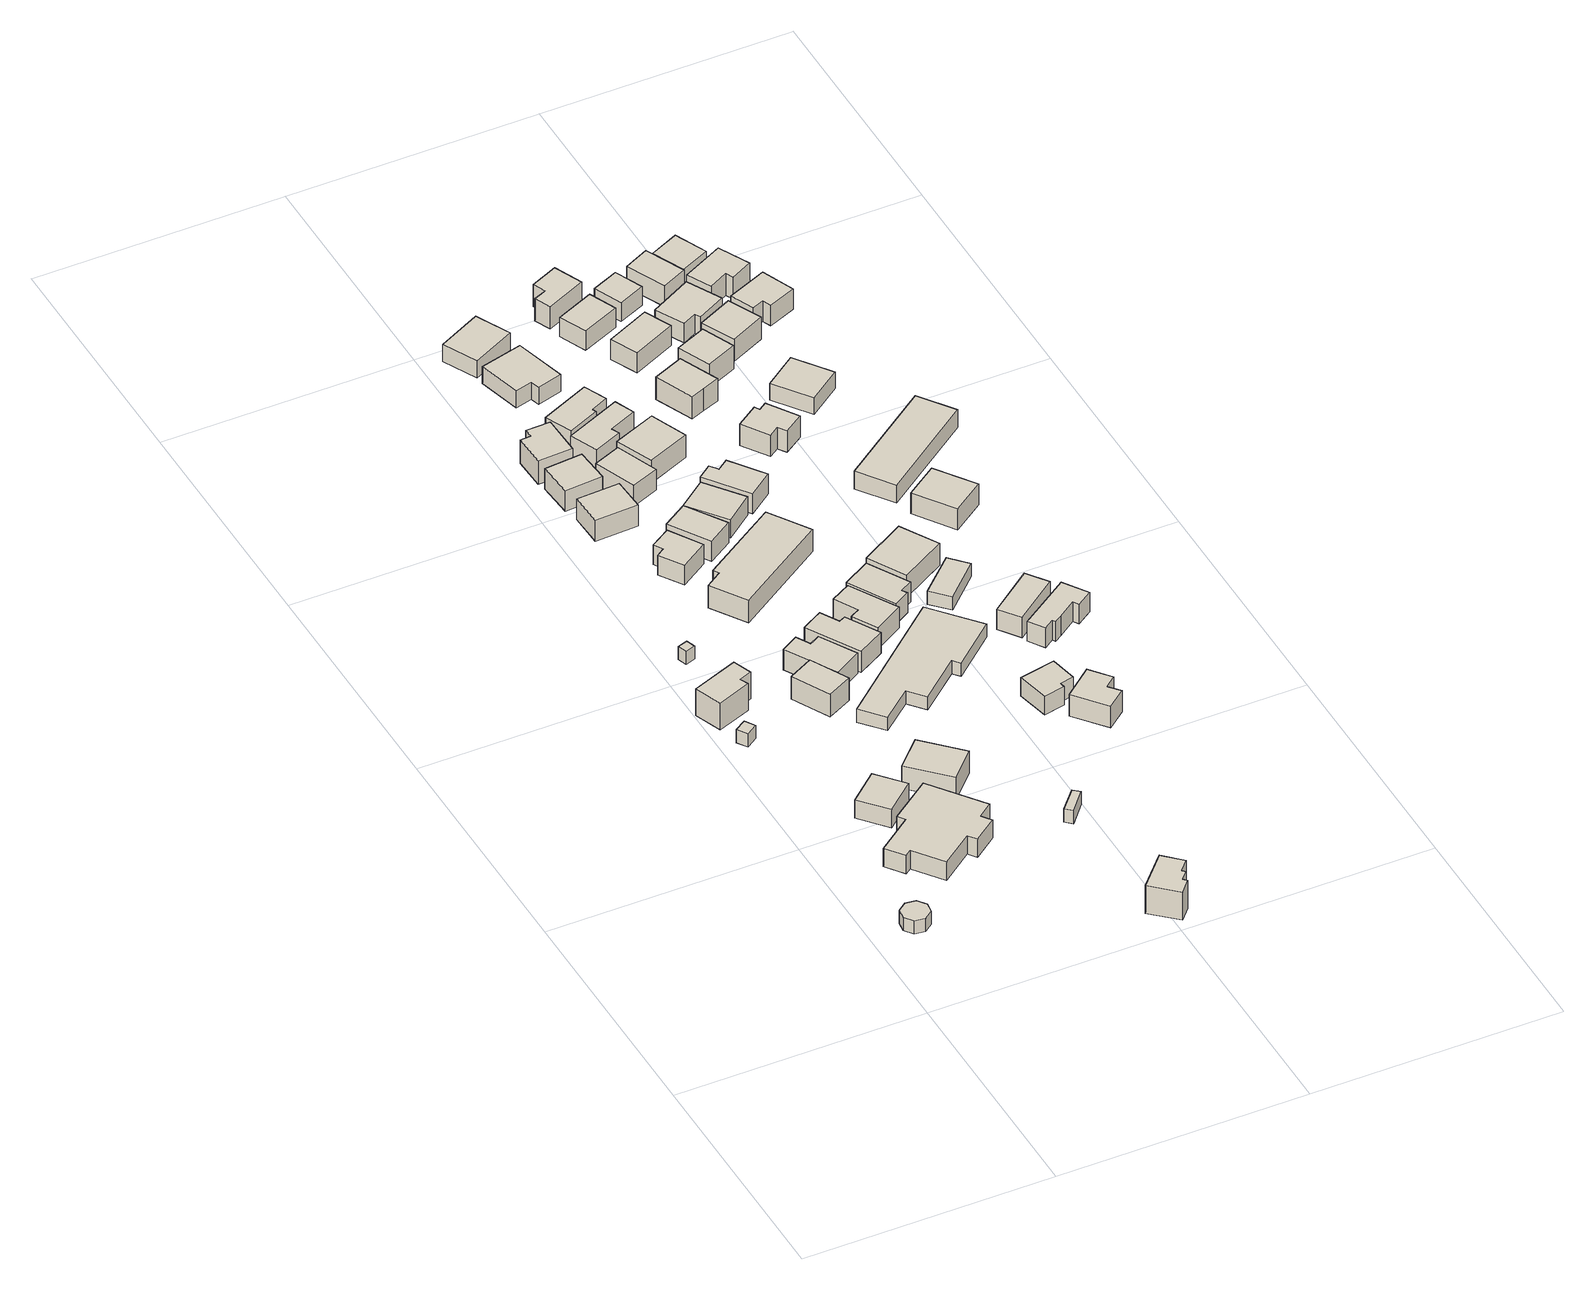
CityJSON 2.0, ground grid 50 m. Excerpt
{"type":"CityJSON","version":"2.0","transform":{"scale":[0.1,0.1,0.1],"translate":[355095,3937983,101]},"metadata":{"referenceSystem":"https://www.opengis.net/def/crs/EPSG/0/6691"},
"CityObjects":{
"building1":{"type":"Building","attributes":{"BuildingIDAttribute.prefecture":"14","BuildingIDAttribute.city":"14152","BuildingDetailAttribute.surveyYear":2015},"geometry":[{"type":"Solid","lod":"1","boundaries":[[[[0,1,2,3,4,5,6,7]],[[6,8,9,7]],[[5,10,8,6]],[[4,11,10,5]],[[3,12,11,4]],[[2,13,12,3]],[[1,14,13,2]],[[0,15,14,1]],[[7,9,15,0]],[[8,10,11,12,13,14,15,9]]]]}]},
"building2":{"type":"Building","attributes":{"BuildingIDAttribute.prefecture":"14","BuildingIDAttribute.city":"14152","BuildingDetailAttribute.surveyYear":2015},"geometry":[{"type":"Solid","lod":"1","boundaries":[[[[16,17,18,19]],[[18,20,21,19]],[[17,22,20,18]],[[16,23,22,17]],[[19,21,23,16]],[[20,22,23,21]]]]}]},
"building3":{"type":"Building","attributes":{"usage":"411","measuredHeight":6.8,"storeysAboveGround":2,"BuildingIDAttribute.prefecture":"14","BuildingIDAttribute.city":"14152","BuildingDetailAttribute.totalFloorArea":88.93,"BuildingDetailAttribute.buildingFootprintArea":44.46,"BuildingDetailAttribute.buildingStructureType":"601","BuildingDetailAttribute.buildingStructureOrgType":"1","BuildingDetailAttribute.orgUsage":"10","BuildingDetailAttribute.surveyYear":2015},"geometry":[{"type":"Solid","lod":"1","boundaries":[[[[24,25,26,27,28,29]],[[28,30,31,29]],[[27,32,30,28]],[[26,33,32,27]],[[25,34,33,26]],[[24,35,34,25]],[[29,31,35,24]],[[30,32,33,34,35,31]]]]}]},
"building4":{"type":"Building","attributes":{"usage":"413","measuredHeight":4.7,"storeysAboveGround":1,"BuildingIDAttribute.prefecture":"14","BuildingIDAttribute.city":"14152","BuildingDetailAttribute.totalFloorArea":55.27,"BuildingDetailAttribute.buildingFootprintArea":55.27,"BuildingDetailAttribute.buildingStructureType":"601","BuildingDetailAttribute.buildingStructureOrgType":"1","BuildingDetailAttribute.orgUsage":"30","BuildingDetailAttribute.surveyYear":2015,"BuildingRiverFloodingRiskAttribute.description":"6","BuildingRiverFloodingRiskAttribute.rankOrg":"2","BuildingRiverFloodingRiskAttribute.depth":0.642,"BuildingRiverFloodingRiskAttribute.adminType":"2","BuildingRiverFloodingRiskAttribute.scale":"2"},"geometry":[{"type":"Solid","lod":"1","boundaries":[[[[36,37,38,39]],[[38,40,41,39]],[[37,42,40,38]],[[36,43,42,37]],[[39,41,43,36]],[[40,42,43,41]]]]}]},
"building5":{"type":"Building","attributes":{"usage":"413","measuredHeight":7,"storeysAboveGround":2,"BuildingIDAttribute.prefecture":"14","BuildingIDAttribute.city":"14152","BuildingDetailAttribute.totalFloorArea":403.87,"BuildingDetailAttribute.buildingFootprintArea":201.93,"BuildingDetailAttribute.buildingStructureType":"601","BuildingDetailAttribute.buildingStructureOrgType":"1","BuildingDetailAttribute.orgUsage":"30","BuildingDetailAttribute.surveyYear":2015,"BuildingRiverFloodingRiskAttribute.description":"6","BuildingRiverFloodingRiskAttribute.rankOrg":"2","BuildingRiverFloodingRiskAttribute.depth":0.642,"BuildingRiverFloodingRiskAttribute.adminType":"2","BuildingRiverFloodingRiskAttribute.scale":"2"},"geometry":[{"type":"Solid","lod":"1","boundaries":[[[[44,45,46,47,48,49,50,51,52,53,54,55]],[[54,56,57,55]],[[53,58,56,54]],[[52,59,58,53]],[[51,60,59,52]],[[50,61,60,51]],[[49,62,61,50]],[[48,63,62,49]],[[47,64,63,48]],[[46,65,64,47]],[[45,66,65,46]],[[44,67,66,45]],[[55,57,67,44]],[[56,58,59,60,61,62,63,64,65,66,67,57]]]]}]},
"building6":{"type":"Building","attributes":{"BuildingIDAttribute.prefecture":"14","BuildingIDAttribute.city":"14152","BuildingDetailAttribute.surveyYear":2015},"geometry":[{"type":"Solid","lod":"1","boundaries":[[[[68,69,70,71]],[[70,72,73,71]],[[69,74,72,70]],[[68,75,74,69]],[[71,73,75,68]],[[72,74,75,73]]]]}]},
"building7":{"type":"Building","attributes":{"usage":"413","measuredHeight":5.7,"storeysAboveGround":1,"BuildingIDAttribute.prefecture":"14","BuildingIDAttribute.city":"14152","BuildingDetailAttribute.totalFloorArea":69.32,"BuildingDetailAttribute.buildingFootprintArea":69.32,"BuildingDetailAttribute.buildingStructureType":"601","BuildingDetailAttribute.buildingStructureOrgType":"1","BuildingDetailAttribute.orgUsage":"30","BuildingDetailAttribute.surveyYear":2015,"BuildingRiverFloodingRiskAttribute.description":"6","BuildingRiverFloodingRiskAttribute.rankOrg":"1","BuildingRiverFloodingRiskAttribute.depth":0.0377,"BuildingRiverFloodingRiskAttribute.adminType":"2","BuildingRiverFloodingRiskAttribute.scale":"1"},"geometry":[{"type":"Solid","lod":"1","boundaries":[[[[76,77,78,79]],[[78,80,81,79]],[[77,82,80,78]],[[76,83,82,77]],[[79,81,83,76]],[[80,82,83,81]]]]}]},
"building8":{"type":"Building","attributes":{"usage":"411","measuredHeight":5.8,"storeysAboveGround":2,"BuildingIDAttribute.prefecture":"14","BuildingIDAttribute.city":"14152","BuildingDetailAttribute.totalFloorArea":84.96,"BuildingDetailAttribute.buildingFootprintArea":42.48,"BuildingDetailAttribute.buildingStructureType":"601","BuildingDetailAttribute.buildingStructureOrgType":"1","BuildingDetailAttribute.orgUsage":"10","BuildingDetailAttribute.surveyYear":2015,"BuildingRiverFloodingRiskAttribute.description":"6","BuildingRiverFloodingRiskAttribute.rankOrg":"1","BuildingRiverFloodingRiskAttribute.depth":0.328,"BuildingRiverFloodingRiskAttribute.adminType":"2","BuildingRiverFloodingRiskAttribute.scale":"1"},"geometry":[{"type":"Solid","lod":"1","boundaries":[[[[84,85,86,87]],[[86,88,89,87]],[[85,90,88,86]],[[84,91,90,85]],[[87,89,91,84]],[[88,90,91,89]]]]}]},
"building9":{"type":"Building","attributes":{"usage":"411","measuredHeight":7.3,"storeysAboveGround":2,"BuildingIDAttribute.prefecture":"14","BuildingIDAttribute.city":"14152","BuildingDetailAttribute.totalFloorArea":85.34,"BuildingDetailAttribute.buildingFootprintArea":42.67,"BuildingDetailAttribute.buildingStructureType":"601","BuildingDetailAttribute.buildingStructureOrgType":"1","BuildingDetailAttribute.orgUsage":"10","BuildingDetailAttribute.surveyYear":2015},"geometry":[{"type":"Solid","lod":"1","boundaries":[[[[92,93,94,95,96,97,98,99]],[[98,100,101,99]],[[97,102,100,98]],[[96,103,102,97]],[[95,104,103,96]],[[94,105,104,95]],[[93,106,105,94]],[[92,107,106,93]],[[99,101,107,92]],[[100,102,103,104,105,106,107,101]]]]}]},
"building10":{"type":"Building","attributes":{"measuredHeight":5.1,"BuildingIDAttribute.prefecture":"14","BuildingIDAttribute.city":"14152","BuildingDetailAttribute.surveyYear":2015,"BuildingRiverFloodingRiskAttribute.description":"6","BuildingRiverFloodingRiskAttribute.rankOrg":"1","BuildingRiverFloodingRiskAttribute.depth":0.338,"BuildingRiverFloodingRiskAttribute.adminType":"2","BuildingRiverFloodingRiskAttribute.scale":"1"},"geometry":[{"type":"Solid","lod":"1","boundaries":[[[[108,109,110,111,112,113]],[[112,114,115,113]],[[111,116,114,112]],[[110,117,116,111]],[[109,118,117,110]],[[108,119,118,109]],[[113,115,119,108]],[[114,116,117,118,119,115]]]]}]},
"building11":{"type":"Building","attributes":{"usage":"411","measuredHeight":5.9,"storeysAboveGround":2,"BuildingIDAttribute.prefecture":"14","BuildingIDAttribute.city":"14152","BuildingDetailAttribute.totalFloorArea":96.53,"BuildingDetailAttribute.buildingFootprintArea":48.27,"BuildingDetailAttribute.buildingStructureType":"601","BuildingDetailAttribute.buildingStructureOrgType":"1","BuildingDetailAttribute.orgUsage":"10","BuildingDetailAttribute.surveyYear":2015,"BuildingRiverFloodingRiskAttribute.description":"6","BuildingRiverFloodingRiskAttribute.rankOrg":"1","BuildingRiverFloodingRiskAttribute.depth":0.499,"BuildingRiverFloodingRiskAttribute.adminType":"2","BuildingRiverFloodingRiskAttribute.scale":"1"},"geometry":[{"type":"Solid","lod":"1","boundaries":[[[[120,121,122,123]],[[122,124,125,123]],[[121,126,124,122]],[[120,127,126,121]],[[123,125,127,120]],[[124,126,127,125]]]]}]},
"building12":{"type":"Building","attributes":{"usage":"411","measuredHeight":5.1,"storeysAboveGround":2,"BuildingIDAttribute.prefecture":"14","BuildingIDAttribute.city":"14152","BuildingDetailAttribute.totalFloorArea":78.9,"BuildingDetailAttribute.buildingFootprintArea":39.45,"BuildingDetailAttribute.buildingStructureType":"601","BuildingDetailAttribute.buildingStructureOrgType":"1","BuildingDetailAttribute.orgUsage":"10","BuildingDetailAttribute.surveyYear":2015,"BuildingRiverFloodingRiskAttribute.description":"6","BuildingRiverFloodingRiskAttribute.rankOrg":"1","BuildingRiverFloodingRiskAttribute.depth":0.254,"BuildingRiverFloodingRiskAttribute.adminType":"2","BuildingRiverFloodingRiskAttribute.scale":"1"},"geometry":[{"type":"Solid","lod":"1","boundaries":[[[[128,129,130,131,132,133]],[[132,134,135,133]],[[131,136,134,132]],[[130,137,136,131]],[[129,138,137,130]],[[128,139,138,129]],[[133,135,139,128]],[[134,136,137,138,139,135]]]]}]},
"building13":{"type":"Building","attributes":{"usage":"413","measuredHeight":5.6,"storeysAboveGround":2,"BuildingIDAttribute.prefecture":"14","BuildingIDAttribute.city":"14152","BuildingDetailAttribute.totalFloorArea":91.11,"BuildingDetailAttribute.buildingFootprintArea":45.55,"BuildingDetailAttribute.buildingStructureType":"601","BuildingDetailAttribute.buildingStructureOrgType":"1","BuildingDetailAttribute.orgUsage":"30","BuildingDetailAttribute.surveyYear":2015,"BuildingRiverFloodingRiskAttribute.description":"6","BuildingRiverFloodingRiskAttribute.rankOrg":"2","BuildingRiverFloodingRiskAttribute.depth":0.549,"BuildingRiverFloodingRiskAttribute.adminType":"2","BuildingRiverFloodingRiskAttribute.scale":"1"},"geometry":[{"type":"Solid","lod":"1","boundaries":[[[[140,141,142,143]],[[142,144,145,143]],[[141,146,144,142]],[[140,147,146,141]],[[143,145,147,140]],[[144,146,147,145]]]]}]},
"building14":{"type":"Building","attributes":{"usage":"411","measuredHeight":6.4,"storeysAboveGround":2,"BuildingIDAttribute.prefecture":"14","BuildingIDAttribute.city":"14152","BuildingDetailAttribute.totalFloorArea":55.67,"BuildingDetailAttribute.buildingFootprintArea":27.83,"BuildingDetailAttribute.buildingStructureType":"601","BuildingDetailAttribute.buildingStructureOrgType":"1","BuildingDetailAttribute.orgUsage":"10","BuildingDetailAttribute.surveyYear":2015,"BuildingRiverFloodingRiskAttribute.description":"6","BuildingRiverFloodingRiskAttribute.rankOrg":"2","BuildingRiverFloodingRiskAttribute.depth":1.56,"BuildingRiverFloodingRiskAttribute.adminType":"2","BuildingRiverFloodingRiskAttribute.scale":"2"},"geometry":[{"type":"Solid","lod":"1","boundaries":[[[[148,149,150,151,152,153]],[[152,154,155,153]],[[151,156,154,152]],[[150,157,156,151]],[[149,158,157,150]],[[148,159,158,149]],[[153,155,159,148]],[[154,156,157,158,159,155]]]]}]},
"building15":{"type":"Building","attributes":{"BuildingIDAttribute.prefecture":"14","BuildingIDAttribute.city":"14152","BuildingDetailAttribute.surveyYear":2015,"BuildingRiverFloodingRiskAttribute.description":"6","BuildingRiverFloodingRiskAttribute.rankOrg":"1","BuildingRiverFloodingRiskAttribute.depth":0.451,"BuildingRiverFloodingRiskAttribute.adminType":"2","BuildingRiverFloodingRiskAttribute.scale":"2"},"geometry":[{"type":"Solid","lod":"1","boundaries":[[[[160,161,162,163]],[[162,164,165,163]],[[161,166,164,162]],[[160,167,166,161]],[[163,165,167,160]],[[164,166,167,165]]]]}]},
"building16":{"type":"Building","attributes":{"usage":"411","measuredHeight":5.8,"storeysAboveGround":2,"BuildingIDAttribute.prefecture":"14","BuildingIDAttribute.city":"14152","BuildingDetailAttribute.totalFloorArea":113.64,"BuildingDetailAttribute.buildingFootprintArea":56.82,"BuildingDetailAttribute.buildingStructureType":"601","BuildingDetailAttribute.buildingStructureOrgType":"1","BuildingDetailAttribute.orgUsage":"10","BuildingDetailAttribute.surveyYear":2015,"BuildingRiverFloodingRiskAttribute.description":"6","BuildingRiverFloodingRiskAttribute.rankOrg":"1","BuildingRiverFloodingRiskAttribute.depth":0.408,"BuildingRiverFloodingRiskAttribute.adminType":"2","BuildingRiverFloodingRiskAttribute.scale":"1"},"geometry":[{"type":"Solid","lod":"1","boundaries":[[[[168,169,170,171,172,173]],[[172,174,175,173]],[[171,176,174,172]],[[170,177,176,171]],[[169,178,177,170]],[[168,179,178,169]],[[173,175,179,168]],[[174,176,177,178,179,175]]]]}]},
"building17":{"type":"Building","attributes":{"usage":"411","measuredHeight":5.6,"storeysAboveGround":2,"BuildingIDAttribute.prefecture":"14","BuildingIDAttribute.city":"14152","BuildingDetailAttribute.totalFloorArea":93.13,"BuildingDetailAttribute.buildingFootprintArea":46.56,"BuildingDetailAttribute.buildingStructureType":"601","BuildingDetailAttribute.buildingStructureOrgType":"1","BuildingDetailAttribute.orgUsage":"10","BuildingDetailAttribute.surveyYear":2015,"BuildingRiverFloodingRiskAttribute.description":"6","BuildingRiverFloodingRiskAttribute.rankOrg":"1","BuildingRiverFloodingRiskAttribute.depth":0.434,"BuildingRiverFloodingRiskAttribute.adminType":"2","BuildingRiverFloodingRiskAttribute.scale":"1"},"geometry":[{"type":"Solid","lod":"1","boundaries":[[[[180,181,182,183]],[[182,184,185,183]],[[181,186,184,182]],[[180,187,186,181]],[[183,185,187,180]],[[184,186,187,185]]]]}]},
"building18":{"type":"Building","attributes":{"usage":"412","measuredHeight":6.4,"storeysAboveGround":2,"BuildingIDAttribute.prefecture":"14","BuildingIDAttribute.city":"14152","BuildingDetailAttribute.totalFloorArea":353.72,"BuildingDetailAttribute.buildingFootprintArea":176.86,"BuildingDetailAttribute.buildingStructureType":"601","BuildingDetailAttribute.buildingStructureOrgType":"1","BuildingDetailAttribute.orgUsage":"20","BuildingDetailAttribute.surveyYear":2015,"BuildingRiverFloodingRiskAttribute.description":"6","BuildingRiverFloodingRiskAttribute.rankOrg":"1","BuildingRiverFloodingRiskAttribute.depth":0.484,"BuildingRiverFloodingRiskAttribute.adminType":"2","BuildingRiverFloodingRiskAttribute.scale":"1"},"geometry":[{"type":"Solid","lod":"1","boundaries":[[[[188,189,190,191,192,193]],[[192,194,195,193]],[[191,196,194,192]],[[190,197,196,191]],[[189,198,197,190]],[[188,199,198,189]],[[193,195,199,188]],[[194,196,197,198,199,195]]]]}]},
"building19":{"type":"Building","attributes":{"measuredHeight":5.7,"BuildingIDAttribute.prefecture":"14","BuildingIDAttribute.city":"14152","BuildingDetailAttribute.surveyYear":2015,"BuildingRiverFloodingRiskAttribute.description":"6","BuildingRiverFloodingRiskAttribute.rankOrg":"2","BuildingRiverFloodingRiskAttribute.depth":0.569,"BuildingRiverFloodingRiskAttribute.adminType":"2","BuildingRiverFloodingRiskAttribute.scale":"1"},"geometry":[{"type":"Solid","lod":"1","boundaries":[[[[200,201,202,203]],[[202,204,205,203]],[[201,206,204,202]],[[200,207,206,201]],[[203,205,207,200]],[[204,206,207,205]]]]}]},
"building20":{"type":"Building","attributes":{"usage":"422","storeysAboveGround":1,"BuildingIDAttribute.prefecture":"14","BuildingIDAttribute.city":"14152","BuildingDetailAttribute.totalFloorArea":297.65,"BuildingDetailAttribute.buildingFootprintArea":297.65,"BuildingDetailAttribute.buildingStructureType":"610","BuildingDetailAttribute.buildingStructureOrgType":"2","BuildingDetailAttribute.orgUsage":"137","BuildingDetailAttribute.surveyYear":2015,"BuildingRiverFloodingRiskAttribute.description":"6","BuildingRiverFloodingRiskAttribute.rankOrg":"2","BuildingRiverFloodingRiskAttribute.depth":0.616,"BuildingRiverFloodingRiskAttribute.adminType":"2","BuildingRiverFloodingRiskAttribute.scale":"1"},"geometry":[{"type":"Solid","lod":"1","boundaries":[[[[208,209,210,211,212,213,214,215]],[[214,216,217,215]],[[213,218,216,214]],[[212,219,218,213]],[[211,220,219,212]],[[210,221,220,211]],[[209,222,221,210]],[[208,223,222,209]],[[215,217,223,208]],[[216,218,219,220,221,222,223,217]]]]}]},
"building21":{"type":"Building","attributes":{"usage":"411","measuredHeight":6.9,"storeysAboveGround":2,"BuildingIDAttribute.prefecture":"14","BuildingIDAttribute.city":"14152","BuildingDetailAttribute.totalFloorArea":264.99,"BuildingDetailAttribute.buildingFootprintArea":132.5,"BuildingDetailAttribute.buildingStructureType":"601","BuildingDetailAttribute.buildingStructureOrgType":"1","BuildingDetailAttribute.orgUsage":"10","BuildingDetailAttribute.surveyYear":2015,"BuildingRiverFloodingRiskAttribute.description":"6","BuildingRiverFloodingRiskAttribute.rankOrg":"2","BuildingRiverFloodingRiskAttribute.depth":0.729,"BuildingRiverFloodingRiskAttribute.adminType":"2","BuildingRiverFloodingRiskAttribute.scale":"1"},"geometry":[{"type":"Solid","lod":"1","boundaries":[[[[224,225,226,227,228,229]],[[228,230,231,229]],[[227,232,230,228]],[[226,233,232,227]],[[225,234,233,226]],[[224,235,234,225]],[[229,231,235,224]],[[230,232,233,234,235,231]]]]}]},
"building22":{"type":"Building","attributes":{"measuredHeight":6.7,"BuildingIDAttribute.prefecture":"14","BuildingIDAttribute.city":"14152","BuildingDetailAttribute.surveyYear":2015,"BuildingRiverFloodingRiskAttribute.description":"6","BuildingRiverFloodingRiskAttribute.rankOrg":"2","BuildingRiverFloodingRiskAttribute.depth":0.803,"BuildingRiverFloodingRiskAttribute.adminType":"2","BuildingRiverFloodingRiskAttribute.scale":"1"},"geometry":[{"type":"Solid","lod":"1","boundaries":[[[[236,237,238,239,240,241]],[[240,242,243,241]],[[239,244,242,240]],[[238,245,244,239]],[[237,246,245,238]],[[236,247,246,237]],[[241,243,247,236]],[[242,244,245,246,247,243]]]]}]},
"building23":{"type":"Building","attributes":{"usage":"411","measuredHeight":6,"storeysAboveGround":2,"BuildingIDAttribute.prefecture":"14","BuildingIDAttribute.city":"14152","BuildingDetailAttribute.totalFloorArea":80.9,"BuildingDetailAttribute.buildingFootprintArea":40.45,"BuildingDetailAttribute.buildingStructureType":"601","BuildingDetailAttribute.buildingStructureOrgType":"1","BuildingDetailAttribute.orgUsage":"10","BuildingDetailAttribute.surveyYear":2015,"BuildingRiverFloodingRiskAttribute.description":"6","BuildingRiverFloodingRiskAttribute.rankOrg":"1","BuildingRiverFloodingRiskAttribute.depth":0.439,"BuildingRiverFloodingRiskAttribute.adminType":"2","BuildingRiverFloodingRiskAttribute.scale":"1"},"geometry":[{"type":"Solid","lod":"1","boundaries":[[[[248,249,250,251,252,253]],[[252,254,255,253]],[[251,256,254,252]],[[250,257,256,251]],[[249,258,257,250]],[[248,259,258,249]],[[253,255,259,248]],[[254,256,257,258,259,255]]]]}]},
"building24":{"type":"Building","attributes":{"usage":"411","measuredHeight":4.7,"storeysAboveGround":2,"BuildingIDAttribute.prefecture":"14","BuildingIDAttribute.city":"14152","BuildingDetailAttribute.totalFloorArea":108.16,"BuildingDetailAttribute.buildingFootprintArea":54.08,"BuildingDetailAttribute.buildingStructureType":"601","BuildingDetailAttribute.buildingStructureOrgType":"1","BuildingDetailAttribute.orgUsage":"10","BuildingDetailAttribute.surveyYear":2015,"BuildingRiverFloodingRiskAttribute.description":"6","BuildingRiverFloodingRiskAttribute.rankOrg":"1","BuildingRiverFloodingRiskAttribute.depth":0.444,"BuildingRiverFloodingRiskAttribute.adminType":"2","BuildingRiverFloodingRiskAttribute.scale":"1"},"geometry":[{"type":"Solid","lod":"1","boundaries":[[[[260,261,262,263]],[[262,264,265,263]],[[261,266,264,262]],[[260,267,266,261]],[[263,265,267,260]],[[264,266,267,265]]]]}]},
"building25":{"type":"Building","attributes":{"usage":"411","measuredHeight":5.3,"storeysAboveGround":2,"BuildingIDAttribute.prefecture":"14","BuildingIDAttribute.city":"14152","BuildingDetailAttribute.totalFloorArea":148.98,"BuildingDetailAttribute.buildingFootprintArea":74.49,"BuildingDetailAttribute.buildingStructureType":"601","BuildingDetailAttribute.buildingStructureOrgType":"1","BuildingDetailAttribute.orgUsage":"10","BuildingDetailAttribute.surveyYear":2015,"BuildingRiverFloodingRiskAttribute.description":"6","BuildingRiverFloodingRiskAttribute.rankOrg":"2","BuildingRiverFloodingRiskAttribute.depth":0.563,"BuildingRiverFloodingRiskAttribute.adminType":"2","BuildingRiverFloodingRiskAttribute.scale":"1"},"geometry":[{"type":"Solid","lod":"1","boundaries":[[[[268,269,270,271,272,273]],[[272,274,275,273]],[[271,276,274,272]],[[270,277,276,271]],[[269,278,277,270]],[[268,279,278,269]],[[273,275,279,268]],[[274,276,277,278,279,275]]]]}]},
"building26":{"type":"Building","attributes":{"usage":"413","measuredHeight":5.2,"storeysAboveGround":2,"BuildingIDAttribute.prefecture":"14","BuildingIDAttribute.city":"14152","BuildingDetailAttribute.totalFloorArea":123.61,"BuildingDetailAttribute.buildingFootprintArea":61.81,"BuildingDetailAttribute.buildingStructureType":"601","BuildingDetailAttribute.buildingStructureOrgType":"1","BuildingDetailAttribute.orgUsage":"30","BuildingDetailAttribute.surveyYear":2015,"BuildingRiverFloodingRiskAttribute.description":"6","BuildingRiverFloodingRiskAttribute.rankOrg":"2","BuildingRiverFloodingRiskAttribute.depth":0.564,"BuildingRiverFloodingRiskAttribute.adminType":"2","BuildingRiverFloodingRiskAttribute.scale":"1"},"geometry":[{"type":"Solid","lod":"1","boundaries":[[[[280,281,282,283]],[[282,284,285,283]],[[281,286,284,282]],[[280,287,286,281]],[[283,285,287,280]],[[284,286,287,285]]]]}]},
"building27":{"type":"Building","attributes":{"measuredHeight":7.2,"BuildingIDAttribute.prefecture":"14","BuildingIDAttribute.city":"14152","BuildingDetailAttribute.surveyYear":2015,"BuildingRiverFloodingRiskAttribute.description":"6","BuildingRiverFloodingRiskAttribute.rankOrg":"2","BuildingRiverFloodingRiskAttribute.depth":0.719,"BuildingRiverFloodingRiskAttribute.adminType":"2","BuildingRiverFloodingRiskAttribute.scale":"1"},"geometry":[{"type":"Solid","lod":"1","boundaries":[[[[288,289,290,291]],[[290,292,293,291]],[[289,294,292,290]],[[288,295,294,289]],[[291,293,295,288]],[[292,294,295,293]]]]}]},
"building28":{"type":"Building","attributes":{"usage":"411","measuredHeight":5.7,"storeysAboveGround":2,"BuildingIDAttribute.prefecture":"14","BuildingIDAttribute.city":"14152","BuildingDetailAttribute.totalFloorArea":79.46,"BuildingDetailAttribute.buildingFootprintArea":39.73,"BuildingDetailAttribute.buildingStructureType":"601","BuildingDetailAttribute.buildingStructureOrgType":"1","BuildingDetailAttribute.orgUsage":"10","BuildingDetailAttribute.surveyYear":2015,"BuildingRiverFloodingRiskAttribute.description":"6","BuildingRiverFloodingRiskAttribute.rankOrg":"1","BuildingRiverFloodingRiskAttribute.depth":0.448,"BuildingRiverFloodingRiskAttribute.adminType":"2","BuildingRiverFloodingRiskAttribute.scale":"1"},"geometry":[{"type":"Solid","lod":"1","boundaries":[[[[296,297,298,299,300,301]],[[300,302,303,301]],[[299,304,302,300]],[[298,305,304,299]],[[297,306,305,298]],[[296,307,306,297]],[[301,303,307,296]],[[302,304,305,306,307,303]]]]}]},
"building29":{"type":"Building","attributes":{"usage":"411","measuredHeight":5.4,"storeysAboveGround":2,"BuildingIDAttribute.prefecture":"14","BuildingIDAttribute.city":"14152","BuildingDetailAttribute.totalFloorArea":96.79,"BuildingDetailAttribute.buildingFootprintArea":48.39,"BuildingDetailAttribute.buildingStructureType":"601","BuildingDetailAttribute.buildingStructureOrgType":"1","BuildingDetailAttribute.orgUsage":"10","BuildingDetailAttribute.surveyYear":2015,"BuildingRiverFloodingRiskAttribute.description":"6","BuildingRiverFloodingRiskAttribute.rankOrg":"2","BuildingRiverFloodingRiskAttribute.depth":0.764,"BuildingRiverFloodingRiskAttribute.adminType":"2","BuildingRiverFloodingRiskAttribute.scale":"1"},"geometry":[{"type":"Solid","lod":"1","boundaries":[[[[308,309,310,311,312,313]],[[312,314,315,313]],[[311,316,314,312]],[[310,317,316,311]],[[309,318,317,310]],[[308,319,318,309]],[[313,315,319,308]],[[314,316,317,318,319,315]]]]}]},
"building30":{"type":"Building","attributes":{"usage":"411","measuredHeight":5,"storeysAboveGround":2,"BuildingIDAttribute.prefecture":"14","BuildingIDAttribute.city":"14152","BuildingDetailAttribute.totalFloorArea":65.79,"BuildingDetailAttribute.buildingFootprintArea":32.89,"BuildingDetailAttribute.buildingStructureType":"601","BuildingDetailAttribute.buildingStructureOrgType":"1","BuildingDetailAttribute.orgUsage":"10","BuildingDetailAttribute.surveyYear":2015,"BuildingRiverFloodingRiskAttribute.description":"6","BuildingRiverFloodingRiskAttribute.rankOrg":"2","BuildingRiverFloodingRiskAttribute.depth":0.625,"BuildingRiverFloodingRiskAttribute.adminType":"2","BuildingRiverFloodingRiskAttribute.scale":"1"},"geometry":[{"type":"Solid","lod":"1","boundaries":[[[[320,321,322,323,324,325]],[[324,326,327,325]],[[323,328,326,324]],[[322,329,328,323]],[[321,330,329,322]],[[320,331,330,321]],[[325,327,331,320]],[[326,328,329,330,331,327]]]]}]},
"building31":{"type":"Building","attributes":{"usage":"413","measuredHeight":5.7,"storeysAboveGround":2,"BuildingIDAttribute.prefecture":"14","BuildingIDAttribute.city":"14152","BuildingDetailAttribute.totalFloorArea":89.77,"BuildingDetailAttribute.buildingFootprintArea":44.89,"BuildingDetailAttribute.buildingStructureType":"601","BuildingDetailAttribute.buildingStructureOrgType":"1","BuildingDetailAttribute.orgUsage":"30","BuildingDetailAttribute.surveyYear":2015,"BuildingRiverFloodingRiskAttribute.description":"6","BuildingRiverFloodingRiskAttribute.rankOrg":"1","BuildingRiverFloodingRiskAttribute.depth":0.435,"BuildingRiverFloodingRiskAttribute.adminType":"2","BuildingRiverFloodingRiskAttribute.scale":"1"},"geometry":[{"type":"Solid","lod":"1","boundaries":[[[[332,333,334,335,336,337]],[[336,338,339,337]],[[335,340,338,336]],[[334,341,340,335]],[[333,342,341,334]],[[332,343,342,333]],[[337,339,343,332]],[[338,340,341,342,343,339]]]]}]},
"building32":{"type":"Building","attributes":{"usage":"412","measuredHeight":5.8,"storeysAboveGround":2,"BuildingIDAttribute.prefecture":"14","BuildingIDAttribute.city":"14152","BuildingDetailAttribute.totalFloorArea":123.33,"BuildingDetailAttribute.buildingFootprintArea":61.66,"BuildingDetailAttribute.buildingStructureType":"601","BuildingDetailAttribute.buildingStructureOrgType":"1","BuildingDetailAttribute.orgUsage":"20","BuildingDetailAttribute.surveyYear":2015,"BuildingRiverFloodingRiskAttribute.description":"6","BuildingRiverFloodingRiskAttribute.rankOrg":"2","BuildingRiverFloodingRiskAttribute.depth":0.748,"BuildingRiverFloodingRiskAttribute.adminType":"2","BuildingRiverFloodingRiskAttribute.scale":"1"},"geometry":[{"type":"Solid","lod":"1","boundaries":[[[[344,345,346,347]],[[346,348,349,347]],[[345,350,348,346]],[[344,351,350,345]],[[347,349,351,344]],[[348,350,351,349]]]]}]},
"building33":{"type":"Building","attributes":{"usage":"402","storeysAboveGround":1,"BuildingIDAttribute.prefecture":"14","BuildingIDAttribute.city":"14152","BuildingDetailAttribute.totalFloorArea":46.08,"BuildingDetailAttribute.buildingFootprintArea":46.08,"BuildingDetailAttribute.buildingStructureType":"601","BuildingDetailAttribute.buildingStructureOrgType":"1","BuildingDetailAttribute.orgUsage":"71","BuildingDetailAttribute.surveyYear":2015,"BuildingRiverFloodingRiskAttribute.description":"6","BuildingRiverFloodingRiskAttribute.rankOrg":"2","BuildingRiverFloodingRiskAttribute.depth":0.728,"BuildingRiverFloodingRiskAttribute.adminType":"2","BuildingRiverFloodingRiskAttribute.scale":"1"},"geometry":[{"type":"Solid","lod":"1","boundaries":[[[[352,353,354,355]],[[354,356,357,355]],[[353,358,356,354]],[[352,359,358,353]],[[355,357,359,352]],[[356,358,359,357]]]]}]},
"building34":{"type":"Building","attributes":{"usage":"411","measuredHeight":6.2,"storeysAboveGround":2,"BuildingIDAttribute.prefecture":"14","BuildingIDAttribute.city":"14152","BuildingDetailAttribute.totalFloorArea":94.26,"BuildingDetailAttribute.buildingFootprintArea":47.13,"BuildingDetailAttribute.buildingStructureType":"601","BuildingDetailAttribute.buildingStructureOrgType":"1","BuildingDetailAttribute.orgUsage":"10","BuildingDetailAttribute.surveyYear":2015,"BuildingRiverFloodingRiskAttribute.description":"6","BuildingRiverFloodingRiskAttribute.rankOrg":"2","BuildingRiverFloodingRiskAttribute.depth":0.523,"BuildingRiverFloodingRiskAttribute.adminType":"2","BuildingRiverFloodingRiskAttribute.scale":"1"},"geometry":[{"type":"Solid","lod":"1","boundaries":[[[[360,361,362,363,364]],[[363,365,366,364]],[[362,367,365,363]],[[361,368,367,362]],[[360,369,368,361]],[[364,366,369,360]],[[365,367,368,369,366]]]]}]},
"building35":{"type":"Building","attributes":{"usage":"411","measuredHeight":5,"storeysAboveGround":2,"BuildingIDAttribute.prefecture":"14","BuildingIDAttribute.city":"14152","BuildingDetailAttribute.totalFloorArea":82.79,"BuildingDetailAttribute.buildingFootprintArea":41.39,"BuildingDetailAttribute.buildingStructureType":"601","BuildingDetailAttribute.buildingStructureOrgType":"1","BuildingDetailAttribute.orgUsage":"10","BuildingDetailAttribute.surveyYear":2015,"BuildingRiverFloodingRiskAttribute.description":"6","BuildingRiverFloodingRiskAttribute.rankOrg":"2","BuildingRiverFloodingRiskAttribute.depth":0.506,"BuildingRiverFloodingRiskAttribute.adminType":"2","BuildingRiverFloodingRiskAttribute.scale":"1"},"geometry":[{"type":"Solid","lod":"1","boundaries":[[[[370,371,372,373]],[[372,374,375,373]],[[371,376,374,372]],[[370,377,376,371]],[[373,375,377,370]],[[374,376,377,375]]]]}]},
"building36":{"type":"Building","attributes":{"usage":"411","measuredHeight":6.3,"storeysAboveGround":2,"BuildingIDAttribute.prefecture":"14","BuildingIDAttribute.city":"14152","BuildingDetailAttribute.totalFloorArea":77.78,"BuildingDetailAttribute.buildingFootprintArea":38.89,"BuildingDetailAttribute.buildingStructureType":"601","BuildingDetailAttribute.buildingStructureOrgType":"1","BuildingDetailAttribute.orgUsage":"10","BuildingDetailAttribute.surveyYear":2015,"BuildingRiverFloodingRiskAttribute.description":"6","BuildingRiverFloodingRiskAttribute.rankOrg":"1","BuildingRiverFloodingRiskAttribute.depth":0.466,"BuildingRiverFloodingRiskAttribute.adminType":"2","BuildingRiverFloodingRiskAttribute.scale":"1"},"geometry":[{"type":"Solid","lod":"1","boundaries":[[[[378,379,380,381,382,383]],[[382,384,385,383]],[[381,386,384,382]],[[380,387,386,381]],[[379,388,387,380]],[[378,389,388,379]],[[383,385,389,378]],[[384,386,387,388,389,385]]]]}]},
"building37":{"type":"Building","attributes":{"usage":"411","measuredHeight":5.3,"storeysAboveGround":2,"BuildingIDAttribute.prefecture":"14","BuildingIDAttribute.city":"14152","BuildingDetailAttribute.totalFloorArea":93.45,"BuildingDetailAttribute.buildingFootprintArea":46.73,"BuildingDetailAttribute.buildingStructureType":"601","BuildingDetailAttribute.buildingStructureOrgType":"1","BuildingDetailAttribute.orgUsage":"10","BuildingDetailAttribute.surveyYear":2015,"BuildingRiverFloodingRiskAttribute.description":"6","BuildingRiverFloodingRiskAttribute.rankOrg":"2","BuildingRiverFloodingRiskAttribute.depth":0.736,"BuildingRiverFloodingRiskAttribute.adminType":"2","BuildingRiverFloodingRiskAttribute.scale":"1"},"geometry":[{"type":"Solid","lod":"1","boundaries":[[[[390,391,392,393]],[[392,394,395,393]],[[391,396,394,392]],[[390,397,396,391]],[[393,395,397,390]],[[394,396,397,395]]]]}]},
"building38":{"type":"Building","attributes":{"usage":"411","measuredHeight":5.1,"storeysAboveGround":2,"BuildingIDAttribute.prefecture":"14","BuildingIDAttribute.city":"14152","BuildingDetailAttribute.totalFloorArea":96.07,"BuildingDetailAttribute.buildingFootprintArea":48.04,"BuildingDetailAttribute.buildingStructureType":"601","BuildingDetailAttribute.buildingStructureOrgType":"1","BuildingDetailAttribute.orgUsage":"10","BuildingDetailAttribute.surveyYear":2015,"BuildingRiverFloodingRiskAttribute.description":"6","BuildingRiverFloodingRiskAttribute.rankOrg":"1","BuildingRiverFloodingRiskAttribute.depth":0.393,"BuildingRiverFloodingRiskAttribute.adminType":"2","BuildingRiverFloodingRiskAttribute.scale":"1"},"geometry":[{"type":"Solid","lod":"1","boundaries":[[[[398,399,400,401]],[[400,402,403,401]],[[399,404,402,400]],[[398,405,404,399]],[[401,403,405,398]],[[402,404,405,403]]]]}]},
"building39":{"type":"Building","attributes":{"usage":"411","measuredHeight":5.5,"storeysAboveGround":2,"BuildingIDAttribute.prefecture":"14","BuildingIDAttribute.city":"14152","BuildingDetailAttribute.totalFloorArea":68.08,"BuildingDetailAttribute.buildingFootprintArea":34.04,"BuildingDetailAttribute.buildingStructureType":"601","BuildingDetailAttribute.buildingStructureOrgType":"1","BuildingDetailAttribute.orgUsage":"10","BuildingDetailAttribute.surveyYear":2015,"BuildingRiverFloodingRiskAttribute.description":"6","BuildingRiverFloodingRiskAttribute.rankOrg":"2","BuildingRiverFloodingRiskAttribute.depth":0.693,"BuildingRiverFloodingRiskAttribute.adminType":"2","BuildingRiverFloodingRiskAttribute.scale":"1"},"geometry":[{"type":"Solid","lod":"1","boundaries":[[[[406,407,408,409,410,411,412,413]],[[412,414,415,413]],[[411,416,414,412]],[[410,417,416,411]],[[409,418,417,410]],[[408,419,418,409]],[[407,420,419,408]],[[406,421,420,407]],[[413,415,421,406]],[[414,416,417,418,419,420,421,415]]]]}]},
"building40":{"type":"Building","attributes":{"usage":"411","measuredHeight":5.6,"storeysAboveGround":2,"BuildingIDAttribute.prefecture":"14","BuildingIDAttribute.city":"14152","BuildingDetailAttribute.totalFloorArea":96.33,"BuildingDetailAttribute.buildingFootprintArea":48.17,"BuildingDetailAttribute.buildingStructureType":"601","BuildingDetailAttribute.buildingStructureOrgType":"1","BuildingDetailAttribute.orgUsage":"10","BuildingDetailAttribute.surveyYear":2015,"BuildingRiverFloodingRiskAttribute.description":"6","BuildingRiverFloodingRiskAttribute.rankOrg":"2","BuildingRiverFloodingRiskAttribute.depth":0.854,"BuildingRiverFloodingRiskAttribute.adminType":"2","BuildingRiverFloodingRiskAttribute.scale":"1"},"geometry":[{"type":"Solid","lod":"1","boundaries":[[[[422,423,424,425,426,427,428,429,430]],[[429,431,432,430]],[[428,433,431,429]],[[427,434,433,428]],[[426,435,434,427]],[[425,436,435,426]],[[424,437,436,425]],[[423,438,437,424]],[[422,439,438,423]],[[430,432,439,422]],[[431,433,434,435,436,437,438,439,432]]]]}]},
"building41":{"type":"Building","attributes":{"usage":"411","measuredHeight":6.6,"storeysAboveGround":2,"BuildingIDAttribute.prefecture":"14","BuildingIDAttribute.city":"14152","BuildingDetailAttribute.totalFloorArea":81.19,"BuildingDetailAttribute.buildingFootprintArea":40.59,"BuildingDetailAttribute.buildingStructureType":"601","BuildingDetailAttribute.buildingStructureOrgType":"1","BuildingDetailAttribute.orgUsage":"10","BuildingDetailAttribute.surveyYear":2015,"BuildingRiverFloodingRiskAttribute.description":"6","BuildingRiverFloodingRiskAttribute.rankOrg":"1","BuildingRiverFloodingRiskAttribute.depth":0.338,"BuildingRiverFloodingRiskAttribute.adminType":"2","BuildingRiverFloodingRiskAttribute.scale":"1"},"geometry":[{"type":"Solid","lod":"1","boundaries":[[[[440,441,442,443]],[[442,444,445,443]],[[441,446,444,442]],[[440,447,446,441]],[[443,445,447,440]],[[444,446,447,445]]]]}]},
"building42":{"type":"Building","attributes":{"usage":"413","measuredHeight":4.9,"storeysAboveGround":2,"BuildingIDAttribute.prefecture":"14","BuildingIDAttribute.city":"14152","BuildingDetailAttribute.totalFloorArea":58.85,"BuildingDetailAttribute.buildingFootprintArea":29.43,"BuildingDetailAttribute.buildingStructureType":"601","BuildingDetailAttribute.buildingStructureOrgType":"1","BuildingDetailAttribute.orgUsage":"30","BuildingDetailAttribute.surveyYear":2015,"BuildingRiverFloodingRiskAttribute.description":"6","BuildingRiverFloodingRiskAttribute.rankOrg":"1","BuildingRiverFloodingRiskAttribute.depth":0.476,"BuildingRiverFloodingRiskAttribute.adminType":"2","BuildingRiverFloodingRiskAttribute.scale":"1"},"geometry":[{"type":"Solid","lod":"1","boundaries":[[[[448,449,450,451]],[[450,452,453,451]],[[449,454,452,450]],[[448,455,454,449]],[[451,453,455,448]],[[452,454,455,453]]]]}]},
"building43":{"type":"Building","attributes":{"usage":"411","measuredHeight":5.7,"storeysAboveGround":2,"BuildingIDAttribute.prefecture":"14","BuildingIDAttribute.city":"14152","BuildingDetailAttribute.totalFloorArea":120.79,"BuildingDetailAttribute.buildingFootprintArea":60.4,"BuildingDetailAttribute.buildingStructureType":"601","BuildingDetailAttribute.buildingStructureOrgType":"1","BuildingDetailAttribute.orgUsage":"10","BuildingDetailAttribute.surveyYear":2015,"BuildingRiverFloodingRiskAttribute.description":"6","BuildingRiverFloodingRiskAttribute.rankOrg":"2","BuildingRiverFloodingRiskAttribute.depth":0.83,"BuildingRiverFloodingRiskAttribute.adminType":"2","BuildingRiverFloodingRiskAttribute.scale":"1"},"geometry":[{"type":"Solid","lod":"1","boundaries":[[[[456,457,458,459]],[[458,460,461,459]],[[457,462,460,458]],[[456,463,462,457]],[[459,461,463,456]],[[460,462,463,461]]]]}]},
"building44":{"type":"Building","attributes":{"usage":"411","measuredHeight":5,"storeysAboveGround":2,"BuildingIDAttribute.prefecture":"14","BuildingIDAttribute.city":"14152","BuildingDetailAttribute.totalFloorArea":86.5,"BuildingDetailAttribute.buildingFootprintArea":43.25,"BuildingDetailAttribute.buildingStructureType":"601","BuildingDetailAttribute.buildingStructureOrgType":"1","BuildingDetailAttribute.orgUsage":"10","BuildingDetailAttribute.surveyYear":2015,"BuildingRiverFloodingRiskAttribute.description":"6","BuildingRiverFloodingRiskAttribute.rankOrg":"1","BuildingRiverFloodingRiskAttribute.depth":0.298,"BuildingRiverFloodingRiskAttribute.adminType":"2","BuildingRiverFloodingRiskAttribute.scale":"1"},"geometry":[{"type":"Solid","lod":"1","boundaries":[[[[464,465,466,467,468,469]],[[468,470,471,469]],[[467,472,470,468]],[[466,473,472,467]],[[465,474,473,466]],[[464,475,474,465]],[[469,471,475,464]],[[470,472,473,474,475,471]]]]}]},
"building45":{"type":"Building","attributes":{"usage":"411","measuredHeight":4.5,"storeysAboveGround":2,"BuildingIDAttribute.prefecture":"14","BuildingIDAttribute.city":"14152","BuildingDetailAttribute.totalFloorArea":118.49,"BuildingDetailAttribute.buildingFootprintArea":59.24,"BuildingDetailAttribute.buildingStructureType":"601","BuildingDetailAttribute.buildingStructureOrgType":"1","BuildingDetailAttribute.orgUsage":"10","BuildingDetailAttribute.surveyYear":2015,"BuildingRiverFloodingRiskAttribute.description":"6","BuildingRiverFloodingRiskAttribute.rankOrg":"2","BuildingRiverFloodingRiskAttribute.depth":0.803,"BuildingRiverFloodingRiskAttribute.adminType":"2","BuildingRiverFloodingRiskAttribute.scale":"1"},"geometry":[{"type":"Solid","lod":"1","boundaries":[[[[476,477,478,479]],[[478,480,481,479]],[[477,482,480,478]],[[476,483,482,477]],[[479,481,483,476]],[[480,482,483,481]]]]}]},
"building46":{"type":"Building","attributes":{"usage":"411","measuredHeight":6,"storeysAboveGround":2,"BuildingIDAttribute.prefecture":"14","BuildingIDAttribute.city":"14152","BuildingDetailAttribute.totalFloorArea":94.61,"BuildingDetailAttribute.buildingFootprintArea":47.3,"BuildingDetailAttribute.buildingStructureType":"601","BuildingDetailAttribute.buildingStructureOrgType":"1","BuildingDetailAttribute.orgUsage":"10","BuildingDetailAttribute.surveyYear":2015,"BuildingRiverFloodingRiskAttribute.description":"6","BuildingRiverFloodingRiskAttribute.rankOrg":"1","BuildingRiverFloodingRiskAttribute.depth":0.408,"BuildingRiverFloodingRiskAttribute.adminType":"2","BuildingRiverFloodingRiskAttribute.scale":"1"},"geometry":[{"type":"Solid","lod":"1","boundaries":[[[[484,485,486,487]],[[486,488,489,487]],[[485,490,488,486]],[[484,491,490,485]],[[487,489,491,484]],[[488,490,491,489]]]]}]},
"building47":{"type":"Building","attributes":{"usage":"411","measuredHeight":5.6,"storeysAboveGround":2,"BuildingIDAttribute.prefecture":"14","BuildingIDAttribute.city":"14152","BuildingDetailAttribute.totalFloorArea":95.42,"BuildingDetailAttribute.buildingFootprintArea":47.71,"BuildingDetailAttribute.buildingStructureType":"610","BuildingDetailAttribute.buildingStructureOrgType":"2","BuildingDetailAttribute.orgUsage":"10","BuildingDetailAttribute.surveyYear":2015,"BuildingRiverFloodingRiskAttribute.description":"6","BuildingRiverFloodingRiskAttribute.rankOrg":"1","BuildingRiverFloodingRiskAttribute.depth":0.488,"BuildingRiverFloodingRiskAttribute.adminType":"2","BuildingRiverFloodingRiskAttribute.scale":"1"},"geometry":[{"type":"Solid","lod":"1","boundaries":[[[[492,493,494,495]],[[494,496,497,495]],[[493,498,496,494]],[[492,499,498,493]],[[495,497,499,492]],[[496,498,499,497]]]]}]},
"building48":{"type":"Building","attributes":{"usage":"412","measuredHeight":4.3,"storeysAboveGround":2,"BuildingIDAttribute.prefecture":"14","BuildingIDAttribute.city":"14152","BuildingDetailAttribute.totalFloorArea":328.65,"BuildingDetailAttribute.buildingFootprintArea":164.32,"BuildingDetailAttribute.buildingStructureType":"601","BuildingDetailAttribute.buildingStructureOrgType":"1","BuildingDetailAttribute.orgUsage":"20","BuildingDetailAttribute.surveyYear":2015,"BuildingRiverFloodingRiskAttribute.description":"6","BuildingRiverFloodingRiskAttribute.rankOrg":"2","BuildingRiverFloodingRiskAttribute.depth":0.73,"BuildingRiverFloodingRiskAttribute.adminType":"2","BuildingRiverFloodingRiskAttribute.scale":"1"},"geometry":[{"type":"Solid","lod":"1","boundaries":[[[[500,501,502,503]],[[502,504,505,503]],[[501,506,504,502]],[[500,507,506,501]],[[503,505,507,500]],[[504,506,507,505]]]]}]},
"building49":{"type":"Building","attributes":{"usage":"411","measuredHeight":5.2,"storeysAboveGround":2,"BuildingIDAttribute.prefecture":"14","BuildingIDAttribute.city":"14152","BuildingDetailAttribute.totalFloorArea":60.01,"BuildingDetailAttribute.buildingFootprintArea":30,"BuildingDetailAttribute.buildingStructureType":"601","BuildingDetailAttribute.buildingStructureOrgType":"1","BuildingDetailAttribute.orgUsage":"10","BuildingDetailAttribute.surveyYear":2015,"BuildingRiverFloodingRiskAttribute.description":"6","BuildingRiverFloodingRiskAttribute.rankOrg":"2","BuildingRiverFloodingRiskAttribute.depth":0.508,"BuildingRiverFloodingRiskAttribute.adminType":"2","BuildingRiverFloodingRiskAttribute.scale":"1"},"geometry":[{"type":"Solid","lod":"1","boundaries":[[[[508,509,510,511]],[[510,512,513,511]],[[509,514,512,510]],[[508,515,514,509]],[[511,513,515,508]],[[512,514,515,513]]]]}]},
"building50":{"type":"Building","attributes":{"usage":"411","measuredHeight":5.9,"storeysAboveGround":2,"BuildingIDAttribute.prefecture":"14","BuildingIDAttribute.city":"14152","BuildingDetailAttribute.totalFloorArea":95.99,"BuildingDetailAttribute.buildingFootprintArea":48,"BuildingDetailAttribute.buildingStructureType":"601","BuildingDetailAttribute.buildingStructureOrgType":"1","BuildingDetailAttribute.orgUsage":"10","BuildingDetailAttribute.surveyYear":2015,"BuildingRiverFloodingRiskAttribute.description":"6","BuildingRiverFloodingRiskAttribute.rankOrg":"1","BuildingRiverFloodingRiskAttribute.depth":0.378,"BuildingRiverFloodingRiskAttribute.adminType":"2","BuildingRiverFloodingRiskAttribute.scale":"1"},"geometry":[{"type":"Solid","lod":"1","boundaries":[[[[516,517,518,519,520,521]],[[520,522,523,521]],[[519,524,522,520]],[[518,525,524,519]],[[517,526,525,518]],[[516,527,526,517]],[[521,523,527,516]],[[522,524,525,526,527,523]]]]}]},
"building51":{"type":"Building","attributes":{"usage":"411","measuredHeight":5.4,"storeysAboveGround":2,"BuildingIDAttribute.prefecture":"14","BuildingIDAttribute.city":"14152","BuildingDetailAttribute.totalFloorArea":92.84,"BuildingDetailAttribute.buildingFootprintArea":46.42,"BuildingDetailAttribute.buildingStructureType":"601","BuildingDetailAttribute.buildingStructureOrgType":"1","BuildingDetailAttribute.orgUsage":"10","BuildingDetailAttribute.surveyYear":2015,"BuildingRiverFloodingRiskAttribute.description":"6","BuildingRiverFloodingRiskAttribute.rankOrg":"1","BuildingRiverFloodingRiskAttribute.depth":0.488,"BuildingRiverFloodingRiskAttribute.adminType":"2","BuildingRiverFloodingRiskAttribute.scale":"1"},"geometry":[{"type":"Solid","lod":"1","boundaries":[[[[528,529,530,531,532,533]],[[532,534,535,533]],[[531,536,534,532]],[[530,537,536,531]],[[529,538,537,530]],[[528,539,538,529]],[[533,535,539,528]],[[534,536,537,538,539,535]]]]}]}
},
"vertices":[
[48,189,38],[51,210,38],[69,223,38],[90,220,38],[103,203,38],[100,182,38],[83,169,38],[61,172,38],[83,169,68],[61,172,68],[100,182,68],[103,203,68],[90,220,68],[69,223,68],[51,210,68],[48,189,68],
[29,801,18],[52,816,18],[65,796,18],[42,781,18],[65,796,48],[42,781,48],[52,816,48],[29,801,48],
[94,939,14],[108,901,14],[83,892,14],[90,875,14],[22,849,14],[1,904,14],[22,849,75],[1,904,75],[90,875,75],[83,892,75],[108,901,75],[94,939,75],
[182,576,16],[228,523,16],[169,472,16],[123,525,16],[169,472,58],[123,525,58],[228,523,58],[182,576,58],
[327,404,20],[298,382,20],[312,363,20],[265,328,20],[253,344,20],[188,296,20],[145,353,20],[133,344,20],[106,380,20],[177,433,20],[166,447,20],[249,508,20],[166,447,62],[249,508,62],[177,433,62],[106,380,62],[133,344,62],[145,353,62],[188,296,62],[253,344,62],[265,328,62],[312,363,62],[298,382,62],[327,404,62],
[40,1049,19],[60,1055,19],[66,1037,19],[46,1030,19],[66,1037,49],[46,1030,49],[60,1055,49],[40,1049,49],
[359,546,14],[306,492,14],[234,563,14],[288,617,14],[234,563,65],[288,617,65],[306,492,65],[359,546,65],
[210,794,14],[171,868,14],[221,894,14],[260,819,14],[221,894,66],[260,819,66],[171,868,66],[210,794,66],
[552,83,24],[532,62,24],[538,56,24],[523,40,24],[530,33,24],[507,8,24],[457,54,24],[516,117,24],[457,54,88],[516,117,88],[507,8,88],[530,33,88],[523,40,88],[538,56,88],[532,62,88],[552,83,88],
[308,880,12],[253,848,12],[196,948,12],[230,968,12],[246,940,12],[267,952,12],[246,940,59],[267,952,59],[230,968,59],[196,948,59],[253,848,59],[308,880,59],
[141,1479,15],[144,1411,15],[58,1407,15],[55,1475,15],[58,1407,63],[55,1475,63],[144,1411,63],[141,1479,63],
[200,1266,15],[144,1230,15],[114,1276,15],[131,1287,15],[120,1305,15],[160,1330,15],[120,1305,60],[160,1330,60],[131,1287,60],[114,1276,60],[144,1230,60],[200,1266,60],
[49,1506,13],[44,1577,13],[120,1583,13],[125,1512,13],[120,1583,60],[125,1512,60],[44,1577,60],[49,1506,60],
[109,1597,12],[40,1595,12],[38,1660,12],[59,1661,12],[58,1679,12],[107,1680,12],[58,1679,66],[107,1680,66],[59,1661,66],[38,1660,66],[40,1595,66],[109,1597,66],
[445,348,18],[481,388,18],[494,377,18],[458,336,18],[494,377,48],[458,336,48],[481,388,48],[445,348,48],
[315,881,11],[256,985,11],[298,1009,11],[319,972,11],[332,979,11],[370,912,11],[332,979,59],[370,912,59],[319,972,59],[298,1009,59],[256,985,59],[315,881,59],
[166,1345,14],[216,1377,14],[266,1299,14],[216,1267,14],[266,1299,60],[216,1267,60],[216,1377,60],[166,1345,60],
[200,1091,11],[155,1160,11],[188,1182,11],[181,1193,11],[336,1294,11],[388,1214,11],[336,1294,62],[388,1214,62],[181,1193,62],[188,1182,62],[155,1160,62],[200,1091,62],
[218,1487,12],[163,1465,12],[130,1549,12],[185,1571,12],[130,1549,60],[185,1571,60],[163,1465,60],[218,1487,60],
[477,959,12],[555,867,12],[467,791,12],[455,805,12],[373,736,12],[346,768,12],[285,717,12],[246,762,12],[285,717,42],[246,762,42],[346,768,42],[373,736,42],[455,805,42],[467,791,42],[555,867,42],[477,959,42],
[233,1677,11],[250,1637,11],[194,1613,11],[201,1598,11],[145,1574,11],[121,1629,11],[145,1574,67],[121,1629,67],[201,1598,67],[194,1613,67],[250,1637,67],[233,1677,67],
[227,1699,12],[192,1683,12],[195,1675,12],[132,1648,12],[108,1701,12],[207,1745,12],[108,1701,60],[207,1745,60],[132,1648,60],[195,1675,60],[192,1683,60],[227,1699,60],
[430,959,11],[371,925,11],[343,974,11],[362,985,11],[336,1031,11],[376,1053,11],[336,1031,59],[376,1053,59],[362,985,59],[343,974,59],[371,925,59],[430,959,59],
[219,1384,12],[275,1427,12],[331,1354,12],[276,1311,12],[331,1354,54],[276,1311,54],[275,1427,54],[219,1384,54],
[190,1803,12],[139,1789,12],[134,1807,12],[100,1798,12],[77,1885,12],[162,1907,12],[77,1885,51],[162,1907,51],[100,1798,51],[134,1807,51],[139,1789,51],[190,1803,51],
[128,2012,13],[162,1944,13],[75,1901,13],[41,1969,13],[75,1901,52],[41,1969,52],[162,1944,52],[128,2012,52],
[275,1618,11],[305,1544,11],[219,1509,11],[189,1583,11],[219,1509,63],[189,1583,63],[305,1544,63],[275,1618,63],
[378,1064,10],[434,1096,10],[480,1015,10],[456,1001,10],[462,991,10],[430,972,10],[462,991,56],[430,972,56],[456,1001,56],[480,1015,56],[434,1096,56],[378,1064,56],
[280,1438,10],[307,1458,10],[319,1442,10],[341,1458,10],[390,1391,10],[341,1355,10],[390,1391,56],[341,1355,56],[341,1458,56],[319,1442,56],[307,1458,56],[280,1438,56],
[619,656,12],[591,650,12],[593,640,12],[550,631,12],[536,696,12],[608,711,12],[536,696,54],[608,711,54],[550,631,54],[593,640,54],[591,650,54],[619,656,54],
[587,609,12],[646,657,12],[679,617,12],[657,598,12],[675,577,12],[638,547,12],[675,577,61],[638,547,61],[657,598,61],[679,617,61],[646,657,61],[587,609,61],
[438,1104,9],[528,1156,9],[571,1082,9],[480,1030,9],[571,1082,60],[480,1030,60],[528,1156,60],[438,1104,60],
[537,963,9],[504,997,9],[575,1064,9],[607,1030,9],[575,1064,39],[607,1030,39],[504,997,39],[537,963,39],
[425,1657,11],[390,1644,11],[363,1633,11],[330,1710,11],[391,1736,11],[330,1710,62],[391,1736,62],[363,1633,62],[390,1644,62],[425,1657,62],
[331,1970,13],[355,1915,13],[279,1883,13],[255,1937,13],[279,1883,57],[255,1937,57],[355,1915,57],[331,1970,57],
[250,1963,13],[236,1995,13],[262,2006,13],[251,2031,13],[305,2055,13],[330,1998,13],[305,2055,64],[330,1998,64],[251,2031,64],[262,2006,64],[236,1995,64],[250,1963,64],
[670,947,9],[700,906,9],[612,840,9],[582,881,9],[612,840,55],[582,881,55],[700,906,55],[670,947,55],
[394,1881,13],[419,1827,13],[332,1787,13],[307,1841,13],[332,1787,59],[307,1841,59],[419,1827,59],[394,1881,59],
[510,1504,10],[471,1478,10],[460,1494,10],[440,1480,10],[405,1532,10],[449,1562,10],[455,1552,10],[471,1563,10],[455,1552,59],[471,1563,59],[449,1562,59],[405,1532,59],[440,1480,59],[460,1494,59],[471,1478,59],[510,1504,59],
[717,897,9],[749,850,9],[718,829,9],[711,840,9],[674,814,9],[660,805,9],[656,811,9],[636,797,9],[615,828,9],[636,797,54],[615,828,54],[656,811,54],[660,805,54],[674,814,54],[711,840,54],[718,829,54],[749,850,54],[717,897,54],
[488,1720,13],[426,1693,13],[398,1758,13],[460,1785,13],[398,1758,67],[460,1785,67],[426,1693,67],[488,1720,67],
[422,1946,15],[369,1923,15],[345,1979,15],[398,2002,15],[345,1979,58],[398,2002,58],[369,1923,58],[422,1946,58],
[707,1199,9],[643,1154,9],[590,1231,9],[653,1275,9],[590,1231,57],[653,1275,57],[643,1154,57],[707,1199,57],
[470,1835,15],[442,1821,15],[413,1878,15],[497,1922,15],[533,1853,15],[476,1824,15],[533,1853,59],[476,1824,59],[497,1922,59],[413,1878,59],[442,1821,59],[470,1835,59],
[624,1593,12],[559,1546,12],[507,1617,12],[572,1664,12],[507,1617,50],[572,1664,50],[559,1546,50],[624,1593,50],
[498,1738,13],[467,1804,13],[537,1837,13],[568,1771,13],[537,1837,64],[568,1771,64],[467,1804,64],[498,1738,64],
[456,1924,15],[420,2002,15],[470,2026,15],[506,1947,15],[470,2026,63],[506,1947,63],[420,2002,63],[456,1924,63],
[580,1267,10],[531,1335,10],[720,1471,10],[769,1403,10],[720,1471,51],[769,1403,51],[531,1335,51],[580,1267,51],
[537,2044,12],[566,1980,12],[508,1954,12],[479,2018,12],[508,1954,59],[479,2018,59],[566,1980,59],[537,2044,59],
[587,1976,12],[618,1914,12],[574,1892,12],[567,1907,12],[528,1887,12],[504,1935,12],[528,1887,62],[504,1935,62],[567,1907,62],[574,1892,62],[618,1914,62],[587,1976,62],
[628,1884,13],[655,1819,13],[600,1796,13],[592,1813,13],[569,1803,13],[549,1851,13],[569,1803,60],[549,1851,60],[592,1813,60],[600,1796,60],[655,1819,60],[628,1884,60]
]}
